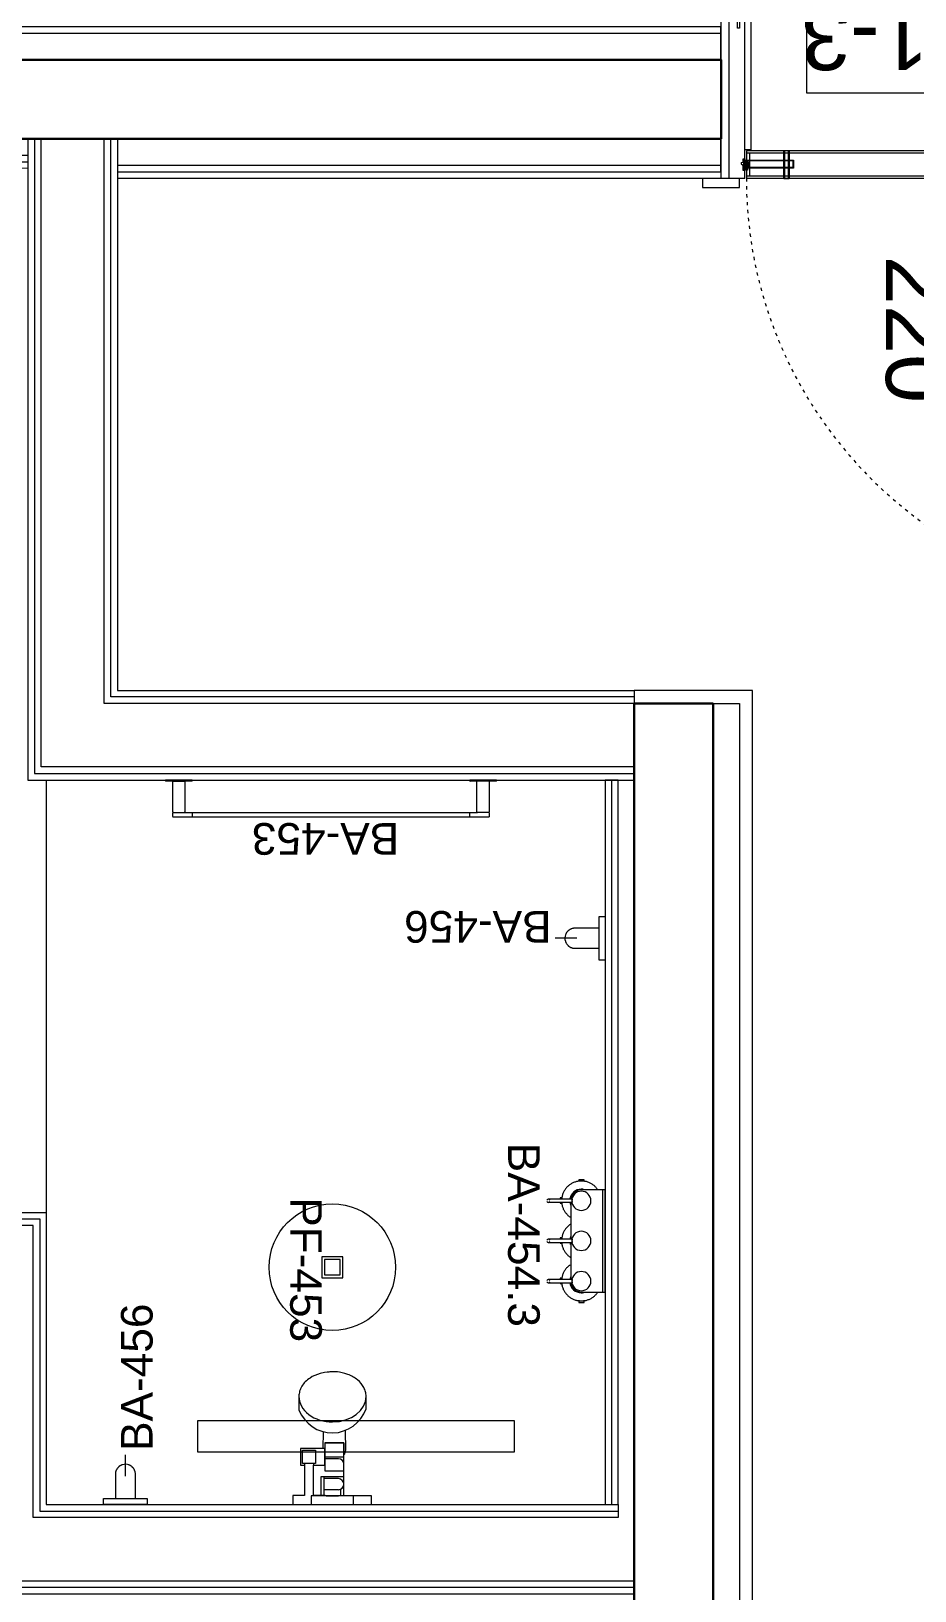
# Model space of a CAD drawing. Header units: centimetres. Extents: x 118932 to 154602, y -32682 to -23521.
# Drawn here: x 140790.8 to 140958.4, y -26528.4 to -26232.6 of the extents above; entities that cross this region are included whole.
import ezdxf

# ---------------------------------------------------------------- set-up
doc = ezdxf.new("R2010")
doc.units = ezdxf.units.CM
doc.header["$LTSCALE"] = 50
doc.header["$MEASUREMENT"] = 0
doc.linetypes.add('ACAD_ISO03W100', pattern=[30, 12, -18])
for name, color, linetype, lineweight, true_color in [('GEN_00_BL_Yazı', 7, 'Continuous', 0, 0x4f5250), ('GEN_02_TF_Islak Hacim', 7, 'Continuous', 5, 0x007cb0), ('GEN_02_TF_Kapı', 7, 'Continuous', 9, 0x4a3526), ('GEN_05_ML_Ahşap', 7, 'Continuous', 9, 0x745e3d), ('GEN_05_ML_Alçıpan-RefEdit0', 7, 'Continuous', 18, 0x008b29), ('GEN_05_ML_Alçıpan_giydirme', 7, 'Continuous', 18, 0x7ebab5), ('GEN_06_GR_İnce', 7, 'Continuous', 13, 0xb0b0a9), ('KALACAK DUVARLAR', 7, 'Continuous', 30, 0x005387)]:
    doc.layers.add(name, color=color, linetype=linetype, lineweight=lineweight, true_color=true_color)
doc.styles.add('arial_1_18', font='arial.ttf', dxfattribs={"height": 0.2})
doc.styles.add('Arial_6', font='arial.ttf', dxfattribs={"height": 59.5325})

# ---------------------------------------------------------------- blocks, each defined once
blk = doc.blocks.new('KALACAK DUVALAR LEVEL 0 D BLOK')
at = {"layer": 'KALACAK DUVARLAR', "elevation": 0}
blk.add_lwpolyline([(483.05, 975.34), (483.05, 990.34), (755, 990.34), (755, 975.34)], close=True, dxfattribs=at)
blk.add_lwpolyline([(863.5, 165.4), (863.5, 139.38), (871, 139.38), (871, 165.4), (753.5, 165.41), (753.5, 868.23), (738.5, 868.23), (738.5, 165.41), (663.5, 165.41), (663.5, 150.39), (738.5, 150.39), (738.5, -7.69), (738.5, 150.39)], dxfattribs=at)
blk = doc.blocks.new('Raindance shower combo - PF-453 SHOWER SYSTEM-14821002-TYPE J')
at = {"layer": 'GEN_02_TF_Islak Hacim'}
for p, q in [((50.6, -3), (50.6, -19.3)), ((85, -3), (50.6, -3)), ((50.6, -19.3), (85, -19.3)), ((85, -3), (85, -19.6)), ((165, -3), (85, -3)), ((85, -19.6), (165, -19.6)), ((103.2, -19.6), (103.2, -39.9)), ((109.1, -19.6), (109.1, -32.1)), ((136.8, -19.6), (113.1, -19.6)), ((138.6, -20.1), (160.7, -20.1)), ((140.8, -55.5), (140.8, -20.1)), ((146.7, -55.5), (146.7, -20.1)), ((160.7, -20.1), (160.7, -77.5)), ((165, -19.6), (165, -3)), ((200.1, -3), (165, -3)), ((178, -20.1), (200.1, -20.1)), ((178, -77.4), (178, -20.1)), ((200.1, -20.1), (200.1, -3)), ((102.9, -41.5), (102.9, -80.9)), ((102.9, -55.5), (146.7, -55.5)), ((136.8, -55.5), (140.8, -55.5)), ((139, -66.9), (102.9, -66.9)), ((102.9, -80.9), (102.9, -119.9)), ((139, -119.9), (139, -66.9)), ((139.3, -77.5), (139.3, -109.5)), ((160.7, -77.5), (139.3, -77.5)), ((156.8, -106), (156.8, -81)), ((156.8, -81), (181.8, -81)), ((160.7, -81), (160.7, -77.4)), ((185.2, -77.4), (178, -77.4)), ((178, -81), (178, -77.4)), ((181.8, -81), (181.8, -106)), ((185.2, -109.5), (185.2, -77.4)), ((99.5, -106.3), (100.1, -143.6)), ((139, -93.7), (102.9, -93.7)), ((102.9, -119.9), (102.9, -97.5)), ((139.3, -109.5), (185.2, -109.5)), ((142.3, -109.5), (141.8, -141)), ((181.8, -106), (156.8, -106)), ((102.9, -119.9), (139, -119.9)), ((139, -119.9), (102.9, -119.9)), ((61, -184.6), (61, -208.3)), ((188.3, -208.3), (188.3, -182.8))]:
    blk.add_line(p, q, dxfattribs=at)
for points in [[(113.1, -30.8), (140.8, -30.8)], [(113.1, -52.1), (140.8, -52.1)], [(113.1, -89.8), (139, -89.8)]]:
    blk.add_lwpolyline(points, dxfattribs=at)
for points in [[(144.9, -433), (105.1, -433), (105.1, -473), (144.9, -473)], [(139.7, -438.3), (110.3, -438.4), (110.3, -467.8), (139.7, -467.8)]]:
    blk.add_lwpolyline(points, close=True, dxfattribs=at)
blk.add_circle((125, -453), 120, dxfattribs=at)
for centre, radius, start, end in [((114.5, -42.3), 11.6, 96.5318, 176.0334), ((114.4, -40.6), 11.5, 184.4156, 263.9068), ((114.5, -78), 12, 194.0613, 263.6059), ((114.5, -78), 12, 194.0613, 263.6059), ((112.1, -106), 12.6, 137, 181), ((125, -206.5), 67.6, 20.5435, 161.0787)]:
    blk.add_arc(centre, radius, start, end, dxfattribs=at)
for major_axis, start_param, end_param in [((63.7, 0), 1.576448, 3.141593), ((-63.7, 0), 3.141593, 4.718041)]:
    blk.add_ellipse((124.7, -208.3), major_axis=major_axis, ratio=0.765186, start_param=start_param, end_param=end_param, dxfattribs=at)
blk.add_open_spline([(61, -208.3), (61, -211.2), (61.7, -216.8), (66, -227.8), (76.3, -240.1), (95.1, -250.7), (112.3, -254.4), (122.2, -254.8), (124.3, -254.8), (134.9, -254.1), (148.1, -251.6), (155.1, -249.5), (165.5, -244.8), (176.6, -235.8), (183.3, -227.4), (187.4, -218), (188.3, -211.6), (188.3, -208.3)], degree=3, knots=[0, 0, 0, 0, 0.058333, 0.116667, 0.233333, 0.35, 0.466667, 0.498213, 0.618018, 0.668587, 0.668587, 0.668587, 0.782182, 0.848848, 0.915515, 0.982182, 1.048848, 1.048848, 1.048848, 1.048848], dxfattribs=at)
at = {"layer": 'GEN_00_BL_Yazı', "insert": (144.9, -585.7), "char_height": 60, "width": 132.711, "attachment_point": 1, "rotation": 90, "style": 'Arial_6'}
blk.add_mtext('PF-453', dxfattribs=at)
blk = doc.blocks.new('Soap Dispenser - Trio - BA-454 SOAP DISPENSER triple-14820993-TYPE GxL')
at = {"layer": 'GEN_02_TF_Islak Hacim'}
for p, q in [((-79.4, 102.6), (-79.4, 62.6)), ((-73.5, 62.6), (-73.5, 102.6)), ((-3, 102.6), (-3, 62.6)), ((3, 62.6), (3, 102.6)), ((73.1, 102.6), (73.1, 62.6)), ((79, 62.6), (79, 102.6)), ((-79, 85), (-80.8, 85)), ((-80.8, 85), (-80.8, 82.9)), ((-80.8, 82.9), (-79, 82.9)), ((-80.8, 82.9), (-80.8, 81.6)), ((-79.4, 62.6), (-79.3, 62.6)), ((-77.9, 62.6), (-79.4, 62.6)), ((-73.5, 62.6), (-75, 62.6)), ((-70.8, 85), (-74.1, 85)), ((-73.9, 82.9), (-70.8, 82.9)), ((-2.9, 65), (-73.6, 65)), ((-73.6, 62.6), (-73.5, 62.6)), ((-70.8, 82.9), (-70.8, 85)), ((-70.8, 81.6), (-70.8, 82.9)), ((-2.6, 85), (-4.4, 85)), ((-4.4, 85), (-4.4, 83.1)), ((-4.4, 83.1), (-2.6, 83.1)), ((-4.4, 83.1), (-4.4, 81.6)), ((-3, 62.6), (-2.9, 62.6)), ((-1.5, 62.6), (-3, 62.6)), ((3, 62.6), (1.5, 62.6)), ((2.3, 83.1), (5.6, 83.1)), ((5.6, 85), (2.4, 85)), ((73.2, 65), (2.9, 65)), ((2.9, 62.6), (3, 62.6)), ((5.6, 83.1), (5.6, 85)), ((5.6, 81.6), (5.6, 83.1)), ((73.5, 85), (71.7, 85)), ((71.7, 85), (71.7, 83.1)), ((71.7, 83.1), (73.5, 83.1)), ((71.7, 83.1), (71.7, 81.6)), ((73.1, 62.6), (73.2, 62.6)), ((74.5, 62.6), (73.1, 62.6)), ((79, 62.6), (77.5, 62.6)), ((81.7, 85), (78.4, 85)), ((78.4, 83.1), (81.7, 83.1)), ((78.9, 62.6), (79, 62.6)), ((81.7, 83.1), (81.7, 85)), ((81.7, 81.6), (81.7, 83.1)), ((-114.6, 49.5), (-117, 49.5)), ((-117, 49.5), (-117, 39.5)), ((-117, 39.5), (-114.6, 39.5)), ((-114.6, 39.5), (-114.6, 49.5)), ((-112.7, 49.5), (-114.6, 49.5)), ((-114.6, 39.5), (-112.5, 39.5)), ((-97, 45), (-97, 0)), ((97, 0), (97, 45)), ((114.2, 49.5), (112.3, 49.5)), ((112.3, 39.5), (114.2, 39.5)), ((115.9, 49.5), (114.2, 49.5)), ((114.2, 49.5), (114.2, 39.5)), ((114.2, 39.5), (115.9, 39.5)), ((115.9, 39.5), (115.9, 49.5)), ((97, 5), (-97, 5)), ((-97, 5), (-97, 0)), ((-97, 0), (97, 0)), ((-97, 0), (97, 0)), ((97, 0), (97, 5))]:
    blk.add_line(p, q, dxfattribs=at)
at = {"layer": 'GEN_02_TF_Islak Hacim', "flags": 128}
for points in [[(-79.4, 107.6), (-79.4, 107.6), (-79.4, 107.6), (-79.4, 107.6), (-79.4, 107.5), (-79.4, 107.5), (-79.4, 107.4), (-79.4, 107.4), (-79.4, 107.3), (-79.4, 107.3), (-79.4, 107.2), (-79.4, 107.1), (-79.4, 107), (-79.4, 106.9), (-79.4, 106.8), (-79.4, 106.7), (-79.4, 106.6), (-79.4, 106.5), (-79.4, 106.4), (-79.4, 106.2), (-79.4, 106.1), (-79.4, 105.9), (-79.4, 105.8), (-79.4, 105.6), (-79.4, 105.5), (-79.4, 105.3), (-79.4, 105.1), (-79.4, 104.9), (-79.4, 104.8), (-79.4, 104.6), (-79.4, 104.4), (-79.4, 104.2), (-79.4, 104), (-79.4, 103.8), (-79.4, 103.6), (-79.4, 103.4), (-79.4, 103.2), (-79.4, 103), (-79.4, 102.8), (-79.4, 102.6), (-79.4, 102.6)], [(-73.5, 102.6), (-73.5, 102.8), (-73.5, 103), (-73.5, 103.2), (-73.5, 103.4), (-73.5, 103.6), (-73.5, 103.8), (-73.5, 104), (-73.5, 104.2), (-73.5, 104.4), (-73.5, 104.5), (-73.5, 104.7), (-73.5, 104.9), (-73.5, 105.1), (-73.5, 105.2), (-73.5, 105.4), (-73.5, 105.6), (-73.5, 105.7), (-73.5, 105.9), (-73.5, 106), (-73.5, 106.2), (-73.5, 106.3), (-73.5, 106.4), (-73.5, 106.6), (-73.5, 106.7), (-73.5, 106.8), (-73.5, 106.9), (-73.5, 107), (-73.5, 107.1), (-73.5, 107.2), (-73.5, 107.3), (-73.5, 107.3), (-73.5, 107.4), (-73.5, 107.4), (-73.5, 107.5), (-73.5, 107.5), (-73.5, 107.5), (-73.5, 107.6), (-73.5, 107.6), (-73.5, 107.6)], [(-3, 107.6), (-3, 107.6), (-3, 107.6), (-3, 107.6), (-3, 107.5), (-3, 107.5), (-3, 107.4), (-3, 107.4), (-3, 107.3), (-3, 107.3), (-3, 107.2), (-3, 107.1), (-3, 107), (-3, 106.9), (-3, 106.8), (-3, 106.7), (-3, 106.6), (-3, 106.5), (-3, 106.4), (-3, 106.2), (-3, 106.1), (-3, 105.9), (-3, 105.8), (-3, 105.6), (-3, 105.5), (-3, 105.3), (-3, 105.1), (-3, 104.9), (-3, 104.8), (-3, 104.6), (-3, 104.4), (-3, 104.2), (-3, 104), (-3, 103.8), (-3, 103.6), (-3, 103.4), (-3, 103.2), (-3, 103), (-3, 102.8), (-3, 102.6), (-3, 102.6)], [(3, 102.6), (3, 102.8), (3, 103), (3, 103.2), (3, 103.4), (3, 103.6), (3, 103.8), (3, 104), (3, 104.2), (3, 104.4), (3, 104.5), (3, 104.7), (3, 104.9), (3, 105.1), (3, 105.2), (3, 105.4), (3, 105.6), (3, 105.7), (3, 105.9), (3, 106), (3, 106.2), (3, 106.3), (3, 106.4), (3, 106.6), (3, 106.7), (3, 106.8), (3, 106.9), (3, 107), (3, 107.1), (3, 107.2), (3, 107.3), (3, 107.3), (3, 107.4), (3, 107.4), (3, 107.5), (3, 107.5), (3, 107.5), (3, 107.6), (3, 107.6), (3, 107.6)], [(73.1, 107.6), (73.1, 107.6), (73.1, 107.6), (73.1, 107.6), (73.1, 107.5), (73.1, 107.5), (73.1, 107.4), (73.1, 107.4), (73.1, 107.3), (73.1, 107.3), (73.1, 107.2), (73.1, 107.1), (73.1, 107), (73.1, 106.9), (73.1, 106.8), (73.1, 106.7), (73.1, 106.6), (73.1, 106.5), (73.1, 106.4), (73.1, 106.2), (73.1, 106.1), (73.1, 105.9), (73.1, 105.8), (73.1, 105.6), (73.1, 105.5), (73.1, 105.3), (73.1, 105.1), (73.1, 104.9), (73.1, 104.8), (73.1, 104.6), (73.1, 104.4), (73.1, 104.2), (73.1, 104), (73.1, 103.8), (73.1, 103.6), (73.1, 103.4), (73.1, 103.2), (73.1, 103), (73.1, 102.8), (73.1, 102.6), (73.1, 102.6)], [(79, 102.6), (79, 102.8), (79, 103), (79, 103.2), (79, 103.4), (79, 103.6), (79, 103.8), (79, 104), (79, 104.2), (79, 104.4), (79, 104.5), (79, 104.7), (79, 104.9), (79, 105.1), (79, 105.2), (79, 105.4), (79, 105.6), (79, 105.7), (79, 105.9), (79, 106), (79, 106.2), (79, 106.3), (79, 106.4), (79, 106.6), (79, 106.7), (79, 106.8), (79, 106.9), (79, 107), (79, 107.1), (79, 107.2), (79, 107.3), (79, 107.3), (79, 107.4), (79, 107.4), (79, 107.5), (79, 107.5), (79, 107.5), (79, 107.6), (79, 107.6), (79, 107.6)], [(-79, 82.4), (-80.5, 82.2), (-82, 82), (-83.5, 81.8), (-85, 81.5), (-86.4, 81.1), (-87.9, 80.7), (-89.3, 80.2), (-90.7, 79.7), (-92.1, 79.1), (-93.4, 78.4), (-94.7, 77.7), (-96, 76.9), (-97.3, 76.1), (-98.5, 75.3), (-99.7, 74.4), (-100.9, 73.4), (-102, 72.4), (-103.1, 71.4), (-104.1, 70.3), (-105.1, 69.2), (-106, 68), (-106.9, 66.8), (-107.8, 65.6), (-108.6, 64.3), (-109.3, 63), (-110, 61.7), (-110.7, 60.3), (-111.3, 58.9), (-111.8, 57.5), (-112.3, 56.1), (-112.7, 54.7), (-113, 53.2), (-113.3, 51.7), (-113.6, 50.2), (-113.8, 48.8), (-113.9, 47.3), (-113.9, 45.8), (-113.9, 45)], [(-45.5, 66.1), (-46.4, 67.4), (-47.3, 68.5), (-48.3, 69.7), (-49.3, 70.8), (-50.3, 71.9), (-51.4, 72.9), (-52.6, 73.9), (-53.7, 74.8), (-54.9, 75.7), (-56.2, 76.5), (-57.5, 77.3), (-58.8, 78), (-60.1, 78.7), (-61.5, 79.3), (-62.9, 79.9), (-64.3, 80.4), (-65.7, 80.9), (-67.1, 81.3), (-68.6, 81.6), (-70.1, 81.9), (-71.6, 82.1), (-73, 82.3)], [(-2.6, 82.4), (-4.1, 82.2), (-5.6, 82), (-7.1, 81.8), (-8.5, 81.5), (-10, 81.1), (-11.4, 80.7), (-12.8, 80.2), (-14.2, 79.7), (-15.6, 79.1), (-17, 78.4), (-18.3, 77.7), (-19.6, 76.9), (-20.8, 76.1), (-22.1, 75.3), (-23.3, 74.4), (-24.4, 73.4), (-25.5, 72.4), (-26.6, 71.4), (-27.7, 70.3), (-28.6, 69.2), (-29.6, 68), (-30.5, 66.8), (-31.3, 65.6)], [(31, 66.1), (30.1, 67.4), (29.2, 68.5), (28.2, 69.7), (27.2, 70.8), (26.1, 71.9), (25, 72.9), (23.9, 73.9), (22.7, 74.8), (21.5, 75.7), (20.3, 76.5), (19, 77.3), (17.7, 78), (16.3, 78.7), (15, 79.3), (13.6, 79.9), (12.2, 80.4), (10.8, 80.9), (9.3, 81.3), (7.8, 81.6), (6.4, 81.9), (4.9, 82.1), (3.4, 82.3)], [(73.4, 82.4), (71.9, 82.2), (70.5, 82), (69, 81.8), (67.5, 81.5), (66.1, 81.1), (64.6, 80.7), (63.2, 80.2), (61.8, 79.7), (60.4, 79.1), (59.1, 78.4), (57.8, 77.7), (56.5, 76.9), (55.2, 76.1), (54, 75.3), (52.8, 74.4), (51.6, 73.4), (50.5, 72.4), (49.4, 71.4), (48.4, 70.3), (47.4, 69.2), (46.4, 68), (45.6, 66.8), (44.7, 65.6)], [(113.5, 45), (113.5, 46.5), (113.4, 48), (113.3, 49.4), (113.1, 50.9), (112.8, 52.4), (112.5, 53.9), (112.1, 55.3), (111.6, 56.8), (111.1, 58.2), (110.6, 59.6), (110, 60.9), (109.3, 62.3), (108.6, 63.6), (107.8, 64.9), (107, 66.1), (106.1, 67.4), (105.2, 68.5), (104.2, 69.7), (103.2, 70.8), (102.2, 71.9), (101.1, 72.9), (99.9, 73.9), (98.8, 74.8), (97.5, 75.7), (96.3, 76.5), (95, 77.3), (93.7, 78), (92.4, 78.7), (91, 79.3), (89.6, 79.9), (88.2, 80.4), (86.8, 80.9), (85.3, 81.3), (83.9, 81.6), (82.4, 81.9), (80.9, 82.1), (79.4, 82.3)], [(-113.9, 45), (-113.9, 43.5), (-113.8, 42), (-113.7, 40.5), (-113.5, 39), (-113.2, 37.5), (-112.9, 36), (-112.5, 34.6), (-112, 33.2), (-111.5, 31.7), (-111, 30.4), (-110.4, 29), (-109.7, 27.6), (-109, 26.3), (-108.2, 25), (-107.4, 23.8), (-106.5, 22.6), (-105.6, 21.4), (-104.6, 20.2), (-103.6, 19.1), (-102.6, 18.1), (-101.5, 17), (-100.3, 16.1), (-99.2, 15.1), (-98, 14.2)], [(98.1, 14.6), (99.3, 15.5), (100.5, 16.5), (101.6, 17.5), (102.7, 18.5), (103.7, 19.6), (104.7, 20.8), (105.6, 21.9), (106.5, 23.1), (107.4, 24.4), (108.2, 25.6), (108.9, 26.9), (109.6, 28.3), (110.3, 29.6), (110.8, 31), (111.4, 32.4), (111.8, 33.8), (112.3, 35.3), (112.6, 36.7), (112.9, 38.2), (113.2, 39.7), (113.3, 41.2), (113.5, 42.6), (113.5, 44.1), (113.5, 45)]]:
    blk.add_lwpolyline(points, dxfattribs=at)
at = {"layer": 'GEN_02_TF_Islak Hacim'}
for centre, radius, start, end in [((-76.4, 107.6), 2.98, 120, 180), ((-76.4, 107.6), 2.98, 180, 240), ((-76.4, 107.6), 2.98, 0, 60), ((-76.4, 107.6), 2.98, 300, 0), ((0, 107.6), 2.98, 120, 180), ((0, 107.6), 2.98, 180, 240), ((0, 107.6), 2.98, 0, 60), ((0, 107.6), 2.98, 300, 0), ((76, 107.6), 2.98, 120, 180), ((76, 107.6), 2.98, 180, 240), ((76, 107.6), 2.98, 0, 60), ((76, 107.6), 2.98, 300, 0), ((-76.4, 45), 22, 97.5598, 180), ((-77, 45), 20, 96.8039, 180), ((-76.4, 45), 18.2, 0, 180), ((-76.4, 45), 22, 68.099, 82.3757), ((0, 45), 18.2, 0, 180), ((0, 45), 22, 97.5598, 108.6093), ((0, 45), 22, 68.099, 82.3757), ((76, 45), 18.2, 0, 180), ((76, 45), 22, 97.5598, 111.901), ((76, 45), 22, 0, 80.5842), ((77, 45), 20, 0, 82.4941), ((-76.4, 45), 22, 180, 192.2823), ((-76.4, 45), 18.2, 180, 0), ((0, 45), 18.2, 180, 0), ((76, 45), 18.2, 180, 0), ((76, 45), 22, 351.246, 0)]:
    blk.add_arc(centre, radius, start, end, dxfattribs=at)
at = {"layer": 'GEN_00_BL_Yazı', "insert": (186.1, 123.9), "char_height": 60, "width": 331.384, "attachment_point": 1, "rotation": 180, "style": 'Arial_6'}
blk.add_mtext('BA-454.3', dxfattribs=at)
blk = doc.blocks.new('Grab-Bar_Bobrick_B-6806 - BA-456 24_-V371-TYPE GxL')
at = {"layer": 'GEN_00_BL_Yazı'}
blk.add_line((-53504.4, -6427.9), (-53463.6, -6427.9), dxfattribs=at)
at = {"layer": 'GEN_02_TF_Islak Hacim', "lineweight": 13, "flags": 128}
blk.add_lwpolyline([(-53558, -6468.7), (-53558, -6386.1), (-53546.8, -6386.1), (-53546.8, -6468.7)], close=True, dxfattribs=at)
blk.add_lwpolyline([(-53546.8, -6446.5), (-53532.6, -6446.5), (-53531.3, -6446.5), (-53530, -6446.5), (-53528.8, -6446.5), (-53527.5, -6446.5), (-53526.2, -6446.5), (-53525, -6446.5), (-53523.8, -6446.5), (-53522.6, -6446.5), (-53521.4, -6446.5), (-53520.2, -6446.5), (-53519, -6446.5), (-53517.9, -6446.5), (-53516.8, -6446.5), (-53515.7, -6446.5), (-53514.6, -6446.5), (-53513.6, -6446.5), (-53512.6, -6446.5), (-53511.6, -6446.5), (-53510.7, -6446.5), (-53509.8, -6446.5), (-53508.9, -6446.5), (-53508.1, -6446.5), (-53507.3, -6446.5), (-53506.5, -6446.5), (-53505.8, -6446.5), (-53505.2, -6446.5), (-53504.6, -6446.5), (-53504, -6446.5), (-53503.4, -6446.5), (-53503, -6446.5), (-53502.5, -6446.5), (-53502.1, -6446.5), (-53501.8, -6446.5), (-53501.5, -6446.5), (-53501.3, -6446.5), (-53501.1, -6446.5), (-53500.9, -6446.5), (-53500.8, -6446.5), (-53500.8, -6446.5), (-53500.6, -6446.5), (-53499.8, -6446.5), (-53499.1, -6446.4), (-53498.3, -6446.3), (-53497.6, -6446.2), (-53496.8, -6446.1), (-53496.1, -6445.9), (-53495.3, -6445.7), (-53494.6, -6445.5), (-53493.9, -6445.2), (-53493.2, -6444.9), (-53492.5, -6444.6), (-53491.8, -6444.2), (-53491.2, -6443.9), (-53490.5, -6443.5), (-53489.9, -6443), (-53489.3, -6442.6), (-53488.7, -6442.1), (-53488.1, -6441.6), (-53487.5, -6441.1), (-53487, -6440.6), (-53486.5, -6440), (-53486, -6439.4), (-53485.5, -6438.8), (-53485.1, -6438.2), (-53484.7, -6437.6), (-53484.3, -6436.9), (-53483.9, -6436.2), (-53483.6, -6435.6), (-53483.3, -6434.9), (-53483, -6434.2, 0.168627), (-53482.6, -6422), (-53482.8, -6421.3), (-53483, -6420.5), (-53483.3, -6419.8), (-53483.7, -6419.1), (-53484, -6418.5), (-53484.4, -6417.8), (-53484.8, -6417.2), (-53485.2, -6416.5), (-53485.6, -6415.9), (-53486.1, -6415.3), (-53486.6, -6414.7), (-53487.1, -6414.2), (-53487.7, -6413.6), (-53488.2, -6413.1), (-53488.8, -6412.6), (-53489.4, -6412.2), (-53490, -6411.7), (-53490.7, -6411.3), (-53491.3, -6410.9), (-53492, -6410.5), (-53492.7, -6410.2), (-53493.4, -6409.9), (-53494.1, -6409.6), (-53494.8, -6409.4), (-53495.5, -6409.1), (-53496.3, -6408.9), (-53497, -6408.8), (-53497.8, -6408.6), (-53498.5, -6408.5), (-53499.3, -6408.5), (-53500, -6408.4), (-53500.8, -6408.4), (-53500.8, -6408.4), (-53500.9, -6408.4), (-53501, -6408.4), (-53501.2, -6408.4), (-53501.4, -6408.4), (-53501.7, -6408.4), (-53502, -6408.4), (-53502.4, -6408.4), (-53502.8, -6408.4), (-53503.3, -6408.4), (-53503.8, -6408.4), (-53504.4, -6408.4), (-53505, -6408.4), (-53505.7, -6408.4), (-53506.4, -6408.4), (-53507.1, -6408.4), (-53507.9, -6408.4), (-53508.7, -6408.4), (-53509.5, -6408.4), (-53510.4, -6408.4), (-53511.4, -6408.4), (-53512.3, -6408.4), (-53513.3, -6408.4), (-53514.3, -6408.4), (-53515.4, -6408.4), (-53516.5, -6408.4), (-53517.6, -6408.4), (-53518.7, -6408.4), (-53519.9, -6408.4), (-53521.1, -6408.4), (-53522.2, -6408.4), (-53523.5, -6408.4), (-53524.7, -6408.4), (-53525.9, -6408.4), (-53527.2, -6408.4), (-53528.4, -6408.4), (-53529.7, -6408.4), (-53530.9, -6408.4), (-53532.2, -6408.4), (-53532.6, -6408.4), (-53546.8, -6408.4)], format="xyb", dxfattribs=at)
at = {"layer": 'GEN_00_BL_Yazı', "insert": (-53456.4, -6479.9), "char_height": 60, "width": 265.421, "attachment_point": 7, "style": 'Arial_6'}
blk.add_mtext('BA-456', dxfattribs=at)
blk = doc.blocks.new('Accessory-Towel_Bar-KOHLER-Composed-K-73142 _1_ - BA-453 TOWEL BAR 24_-14138606-TYPE GxL')
at = {"layer": 'GEN_02_TF_Islak Hacim', "lineweight": 13}
for p, q in [((-53279.2, -6870.5), (-53279.2, -6863.3)), ((-53279.2, -6929.9), (-53279.2, -6872.2)), ((-53278.4, -6862.5), (-52680, -6862.5)), ((-53278.4, -6871.4), (-53257.1, -6871.4)), ((-52701.3, -6871.4), (-53257.1, -6871.4)), ((-53256.3, -6872.2), (-53256.3, -6929.9)), ((-53242.4, -6862.5), (-53242.4, -6871.4)), ((-52716.1, -6871.4), (-52716.1, -6862.5)), ((-52702.1, -6929.9), (-52702.1, -6872.2)), ((-52680, -6871.4), (-52701.3, -6871.4)), ((-52679.2, -6863.3), (-52679.2, -6870.5)), ((-52679.2, -6872.2), (-52679.2, -6929.9)), ((-53293.2, -6932.7), (-53293.2, -6931.5)), ((-53293.2, -6932.7), (-53242.4, -6932.7)), ((-53292.4, -6930.7), (-53278.4, -6930.7)), ((-53278.4, -6930.7), (-53257.1, -6930.7)), ((-53257.1, -6930.7), (-53243.2, -6930.7)), ((-53242.4, -6931.5), (-53242.4, -6932.7)), ((-52716.1, -6932.7), (-52716.1, -6931.5)), ((-52716.1, -6932.7), (-52665.3, -6932.7)), ((-52715.3, -6930.7), (-52701.3, -6930.7)), ((-52680, -6930.7), (-52701.3, -6930.7)), ((-52680, -6930.7), (-52666.1, -6930.7)), ((-52665.3, -6931.5), (-52665.3, -6932.7))]:
    blk.add_line(p, q, dxfattribs=at)
for centre, radius, start, end in [((-53278.4, -6863.3), 0.82, 90, 180), ((-53278.4, -6870.5), 0.814, 180, 270), ((-53278.4, -6872.2), 0.814, 90, 180), ((-53257.1, -6872.2), 0.814, 0, 90), ((-52701.3, -6872.2), 0.814, 90, 180), ((-52680, -6863.3), 0.82, 0, 90), ((-52680, -6870.5), 0.814, 270, 0), ((-52680, -6872.2), 0.814, 0, 90), ((-53292.4, -6931.5), 0.797, 90, 180), ((-53278.4, -6929.9), 0.804, 180, 270), ((-53257.1, -6929.9), 0.804, 270, 0), ((-53243.2, -6931.5), 0.797, 0, 90), ((-52715.3, -6931.5), 0.797, 90, 180), ((-52701.3, -6929.9), 0.804, 180, 270), ((-52680, -6929.9), 0.804, 270, 0), ((-52666.1, -6931.5), 0.797, 0, 90)]:
    blk.add_arc(centre, radius, start, end, dxfattribs=at)
at = {"layer": 'GEN_00_BL_Yazı', "insert": (-53108.7, -6791.1), "char_height": 60, "width": 265.421, "attachment_point": 1, "style": 'Arial_6'}
blk.add_mtext('BA-453', dxfattribs=at)
blk = doc.blocks.new('LEVEL 0 ISLAK HACİM')
at = {"layer": 'GEN_02_TF_Islak Hacim', "elevation": 0}
blk.add_lwpolyline([(437.56, 31.75), (437.56, -50.25)], dxfattribs=at)
at = {"extrusion": (6.25506e-07, -3.22532e-09, 1), "xscale": 0.1000000000000018, "yscale": 0.1000000000000018, "zscale": 0.1000000000000018, "rotation": 179.995832532428}
blk.add_blockref('Accessory-Towel_Bar-KOHLER-Composed-K-73142 _1_ - BA-453 TOWEL BAR 24_-14138606-TYPE GxL', (-4806.41, -661.13, 0), dxfattribs=at)
for name, p, xscale, yscale, zscale, rotation in [('Grab-Bar_Bobrick_B-6806 - BA-456 24_-V371-TYPE GxL', (-4812.23, -640.99, 0), 0.1, 0.1, 0.1, 180), ('Soap Dispenser - Trio - BA-454 SOAP DISPENSER triple-14820993-TYPE GxL', (543.56, -55.64, 0), 0.1000000000000018, 0.1000000000000018, 0.1000000000000018, 90), ('Raindance shower combo - PF-453 SHOWER SYSTEM-14821002-TYPE J', (504.32, -105.94, 0), 0.1, 0.1, 0.1, 180), ('Grab-Bar_Bobrick_B-6806 - BA-456 24_-V371-TYPE GxL', (-190.18, 5250.16, 0), 0.1000000000000018, 0.1000000000000018, 0.1000000000000018, 90)]:
    blk.add_blockref(name, p, dxfattribs=dict(xscale=xscale, yscale=yscale, zscale=zscale, rotation=rotation))
blk = doc.blocks.new('60LIK YER SÜZGECİ')
at = {"layer": 'GEN_02_TF_Islak Hacim'}
blk.add_lwpolyline([(79589.82, -32983.56), (79589.82, -32923.56), (79595.82, -32923.56), (79595.82, -32983.56)], close=True, dxfattribs=at)
blk = doc.blocks.new('level 0 süzgeçler')
at = {"rotation": 270}
blk.add_blockref('60LIK YER SÜZGECİ', (32529.74, 83253.84, 0), dxfattribs=at)
blk = doc.blocks.new('RD01-3')
at = {"layer": 'GEN_02_TF_Kapı'}
for p, q in [((4.5, 0), (0, 0)), ((4.2, 0.14), (4.2, -3)), ((4.5, 0.01), (4.5, -3)), ((4.5, 0), (4.5, -30)), ((4.8, 0.01), (4.8, -3)), ((4.8, 0), (85.2, 0)), ((4.8, -5.2), (4.8, 0)), ((5.1, 0.14), (5.1, -3)), ((44.31, 0), (44.31, -5.2, 0)), ((45.7, 0), (45.7, -5.2, 0)), ((77.07, 0), (77.07, -5.2, 0)), ((78.07, 0), (78.07, -5.2, 0)), ((85.2, -5.2), (85.2, 0)), ((85.5, 0), (85.5, -30)), ((85.5, 0), (90, 0)), ((4.82, -2.6), (4.5, -2.26)), ((4.82, -2.6), (4.5, -2.26)), ((4.82, -2.6), (4.5, -3.01)), ((4.8, -0.4), (85.2, -0.4)), ((4.8, -2.54), (4.8, -2.12)), ((4.8, -2.55), (4.82, -2.55)), ((4.8, -2.65), (4.8, -2.55)), ((4.8, -2.65), (4.82, -2.65)), ((4.8, -3.08), (4.8, -2.66)), ((4.82, -2.1), (5.18, -2.1)), ((4.82, -2.45), (4.82, -2.55)), ((4.82, -2.45), (4.93, -2.45)), ((4.82, -2.65), (4.82, -2.55)), ((4.82, -2.65), (4.82, -2.75)), ((4.82, -2.75), (4.93, -2.75)), ((4.93, -2.12), (4.93, -3.08)), ((4.93, -2.45), (4.93, -2.75)), ((5.2, -2.12), (5.2, -3.08)), ((5.4, -4.8), (5.4, -0.4)), ((84.6, -4.8), (84.6, -0.4)), ((84.8, -2.12), (84.8, -3.08)), ((85.18, -2.1), (84.82, -2.1)), ((84.82, -2.12), (84.82, -3.08)), ((85.18, -2.12), (84.82, -2.12)), ((85.07, -2.12), (85.07, -3.08)), ((85.18, -2.45), (85.07, -2.45)), ((85.07, -2.45), (85.07, -2.75)), ((85.18, -2.75), (85.07, -2.75)), ((85.18, -2.54), (85.18, -2.12)), ((85.18, -2.6), (85.5, -2.26)), ((85.18, -2.6), (85.5, -2.26)), ((85.18, -2.45), (85.18, -2.55)), ((85.18, -2.54), (85.2, -2.54)), ((85.2, -2.55), (85.18, -2.55)), ((85.18, -2.65), (85.18, -2.55)), ((85.18, -2.6), (85.5, -3.01)), ((85.18, -2.65), (85.18, -2.75)), ((85.2, -2.65), (85.18, -2.65)), ((85.18, -3.08), (85.18, -2.66)), ((85.18, -2.66), (85.2, -2.66)), ((85.2, -2.06), (85.2, -3.11)), ((86.2, -2.73), (85.2, -2.06)), ((85.2, -2.54), (85.2, -2.12)), ((85.2, -2.65), (85.2, -2.55)), ((85.2, -3.08), (85.2, -2.66)), ((85.7, -1.47), (85.8, -1.47)), ((85.8, -1.47), (85.8, -2.46)), ((86.2, -2.99), (86.2, -2.73)), ((4.5, -3), (4.2, -3)), ((5.7, -5.4), (4.5, -5.4)), ((5.1, -3), (4.8, -3)), ((4.8, -4.8), (85.2, -4.8)), ((4.8, -5.2), (85.2, -5.2)), ((5.18, -3.1), (4.82, -3.1)), ((5.7, -5.4), (5.7, -30)), ((44.41, -5.2), (45.6, -5.2)), ((84.3, -5.4), (84.3, -30)), ((84.3, -5.4), (85.5, -5.4)), ((84.82, -3.08), (85.18, -3.08)), ((84.82, -3.1), (85.18, -3.1)), ((86.2, -2.99), (85.2, -3.11)), ((85.2, -3.11), (85.2, -2.99)), ((85.8, -3.69), (85.7, -3.69)), ((85.8, -3.04), (85.8, -3.69)), ((3.5, -28.5), (3.1, -28.5)), ((3.1, -28.5), (3.1, -30)), ((3.5, -30), (3.5, -28.5)), ((86.5, -30), (86.5, -28.5)), ((86.5, -28.5), (86.9, -28.5)), ((86.9, -28.5), (86.9, -30)), ((3.1, -30), (0, -30)), ((5.7, -30), (3.5, -30)), ((84.3, -30), (86.5, -30))]:
    blk.add_line(p, q, dxfattribs=at)
at = {"layer": 'GEN_02_TF_Kapı', "linetype": 'ACAD_ISO03W100', "ltscale": 0.001, "elevation": 0}
blk.add_lwpolyline([(4.8, 1.5), (4.8, 80.4, -0.414214), (85.2, 0)], format="xyb", dxfattribs=at)
at = {"layer": 'GEN_02_TF_Kapı'}
for points in [[(3.5, 0), (-3.5, 0), (-3.5, 1.75), (3.5, 1.75)], [(0, 0), (1.5, 0), (1.5, -30), (0, -30)], [(46, 0), (44, 0), (44, 0.2), (44.4, 0.3), (45.6, 0.3), (46, 0.2)], [(44.41, 0), (44.31, 0), (44.31, -5.2), (44.41, -5.2)], [(45.6, -5.2), (44.4, -5.2), (44.4, 0), (45.6, 0)], [(45.6, 0), (45.7, 0), (45.7, -5.2), (45.6, -5.2)], [(77.17, 0), (77.07, 0), (77.07, -5.2), (77.17, -5.2)], [(77.07, 0), (77.17, 0), (77.17, -5.2), (77.07, -5.2)], [(77.17, -5.2), (77.97, -5.2), (77.97, 0), (77.17, 0)], [(77.97, 0), (78.07, 0), (78.07, -5.2), (77.97, -5.2)], [(78.07, 0), (77.97, 0), (77.97, -5.2), (78.07, -5.2)], [(86.5, 0), (93.5, 0), (93.5, 1.75), (86.5, 1.75)], [(88.5, 0), (90, 0), (90, -30), (88.5, -30)], [(76.25, -1.95), (85.1, -1.95), (85.1, -3.47), (76.25, -3.47)], [(76.35, -2.05), (85, -2.05), (85, -3.37), (76.35, -3.37)], [(85.2, -3.47), (85, -3.47), (85, -1.55), (85.2, -1.55)], [(85.7, -3.69), (85.5, -3.69), (85.5, -1.47), (85.7, -1.47)], [(46.01, -5.4), (44.01, -5.4), (44.01, -5.2), (46.01, -5.2)]]:
    blk.add_lwpolyline(points, close=True, dxfattribs=at)
for points in [[(4.8, -2.54), (4.82, -2.54), (4.82, -2.12), (5.18, -2.12), (5.18, -3.08), (4.82, -3.08), (4.82, -2.66), (4.8, -2.66)], [(3.1, -30), (-3.5, -30), (-3.5, -31.75), (3.5, -31.75), (3.5, -30)], [(86.9, -30), (93.5, -30), (93.5, -31.75), (86.5, -31.75), (86.5, -30)]]:
    blk.add_lwpolyline(points, dxfattribs=at)
blk.add_circle((4.65, 0.8), 0.8, dxfattribs=at)
for centre, start, end in [((4.82, -2.12), 91.5433, 178.4567), ((5.18, -2.12), 1.5433, 88.4567), ((84.82, -2.12), 91.5433, 178.4567), ((85.18, -2.12), 1.5433, 88.4567), ((4.82, -3.08), 181.5433, 268.4567), ((5.18, -3.08), 271.5433, 358.4567), ((84.82, -3.08), 181.5433, 268.4567), ((85.18, -3.08), 271.5433, 358.4567)]:
    blk.add_arc(centre, 0.0206, start, end, dxfattribs=at)
at = {"layer": 'GEN_05_ML_Ahşap'}
blk.add_lwpolyline([(45, -16.24), (45, 41.31)], dxfattribs=at)
blk.add_lwpolyline([(16.19, -36.24), (73.81, -36.24), (73.81, -16.24), (16.19, -16.24)], close=True, dxfattribs=at)
at = {"layer": 'GEN_00_BL_Yazı', "char_height": 12, "attachment_point": 7, "rotation": 90, "style": 'arial_1_18'}
for s, insert in [('\\A1;90', (43.89, 24.44, 0)), ('\\A1;220', (58.89, 14.67, 0))]:
    blk.add_mtext_dynamic_manual_height_columns(s, width=3542.6897, gutter_width=1875, heights=[387.79], dxfattribs=dict(at, insert=insert))
at = {"layer": 'GEN_00_BL_Yazı', "insert": (17.06, -32.7), "char_height": 12, "attachment_point": 7, "style": 'arial_1_18'}
blk.add_mtext_dynamic_manual_height_columns('\\A1;RD01-3', width=3542.6897, gutter_width=1875, heights=[387.79], dxfattribs=at)
blk = doc.blocks.new('d blok kapılar')
at = {"color": 1, "rotation": 180}
blk.add_blockref('RD01-3', (91.5, -1171.57, 0), dxfattribs=at)
blk = doc.blocks.new('level 0 kapı')
at = {"color": 1}
blk.add_blockref('d blok kapılar', (6975.9, 4576.59, 0), dxfattribs=at)
blk = doc.blocks.new('level 1 d blok duvarlar')
at = {"layer": 'GEN_05_ML_Alçıpan-RefEdit0', "elevation": 0}
for points in [[(2232.16, -1107.08), (2232.16, -1228.69), (2347.16, -1228.69), (2347.16, -1226.19), (2234.66, -1226.19), (2234.66, -1107.08)], [(2347.16, -1214.19), (2246.66, -1214.19), (2246.66, -1107.08), (2249.16, -1107.08), (2249.16, -1211.69), (2347.16, -1211.69)], [(2096.71, -1293.08), (2113.71, -1293.08), (2113.71, -1366.08), (2189.16, -1366.08), (2189.16, -1310.69), (2235.66, -1310.69), (2235.66, -1366.08), (2344.16, -1366.08), (2344.16, -1368.58), (2233.16, -1368.58), (2233.16, -1313.19), (2191.66, -1313.19), (2191.66, -1368.58), (2111.21, -1368.58), (2111.21, -1295.58), (2099.21, -1295.58), (2099.21, -1380.58), (2347.16, -1380.58), (2347.16, -1383.08), (2096.71, -1383.08)]]:
    blk.add_lwpolyline(points, close=True, dxfattribs=at)
for points in [[(2233.41, -1107.08), (2233.41, -1227.44), (2347.16, -1227.44)], [(2347.16, -1212.94), (2247.91, -1212.94), (2247.91, -1107.08)], [(2347.16, -1381.83), (2097.96, -1381.83), (2097.96, -1294.33), (2112.46, -1294.33), (2112.46, -1367.33), (2190.41, -1367.33), (2190.41, -1311.94), (2234.41, -1311.94), (2234.41, -1367.33), (2344.16, -1367.33)]]:
    blk.add_lwpolyline(points, dxfattribs=at)
at = {"layer": 'GEN_05_ML_Alçıpan_giydirme', "elevation": 0}
for points in [[(2232.16, -1112.69), (2089.21, -1112.58), (2089.21, -1084.58), (2363.66, -1084.58), (2363.66, -1114.58), (2249.16, -1114.58)], [(2249.16, -1113.33), (2363.66, -1113.33), (2363.66, -1085.83), (2090.46, -1085.83), (2090.46, -1111.44), (2232.16, -1111.44)], [(2249.16, -1112.08), (2363.66, -1112.08), (2363.66, -1087.08), (2091.71, -1087.08), (2091.71, -1110.19), (2232.16, -1110.19)], [(2482.66, -1917.02), (2482.66, -1914.52), (2369.62, -1914.52), (2369.66, -1211.69), (2347.16, -1211.69), (2347.16, -1214.19), (2367.16, -1214.19), (2367.12, -1917.02), (2480.16, -1917.02), (2480.16, -1917.02)], [(2342.91, -1228.69), (2342.91, -1366.08)]]:
    blk.add_lwpolyline(points, dxfattribs=at)
blk.add_lwpolyline([(2341.66, -1228.69), (2341.66, -1366.08), (2344.16, -1366.08), (2344.16, -1228.69)], close=True, dxfattribs=at)

msp = doc.modelspace()

# ---------------------------------------------------------------- block references
msp.add_blockref('KALACAK DUVALAR LEVEL 0 D BLOK', (140166.67, -27228.34, 0))

# ---------------------------------------------------------------- next in the draw order: block references
msp.add_blockref('LEVEL 0 ISLAK HACİM', (140356.1, -26406.37, 0))

# ---------------------------------------------------------------- next in the draw order: block references
for name, p in [('level 0 süzgeçler', (141276.24, -30160.12)), ('level 1 d blok duvarlar', (138558, -25145.92))]:
    msp.add_blockref(name, p)
at = {"layer": 'GEN_06_GR_İnce'}
msp.add_blockref('level 0 kapı', (133944.27, -29665.52), dxfattribs=at)

doc.saveas('drawing.dxf')
